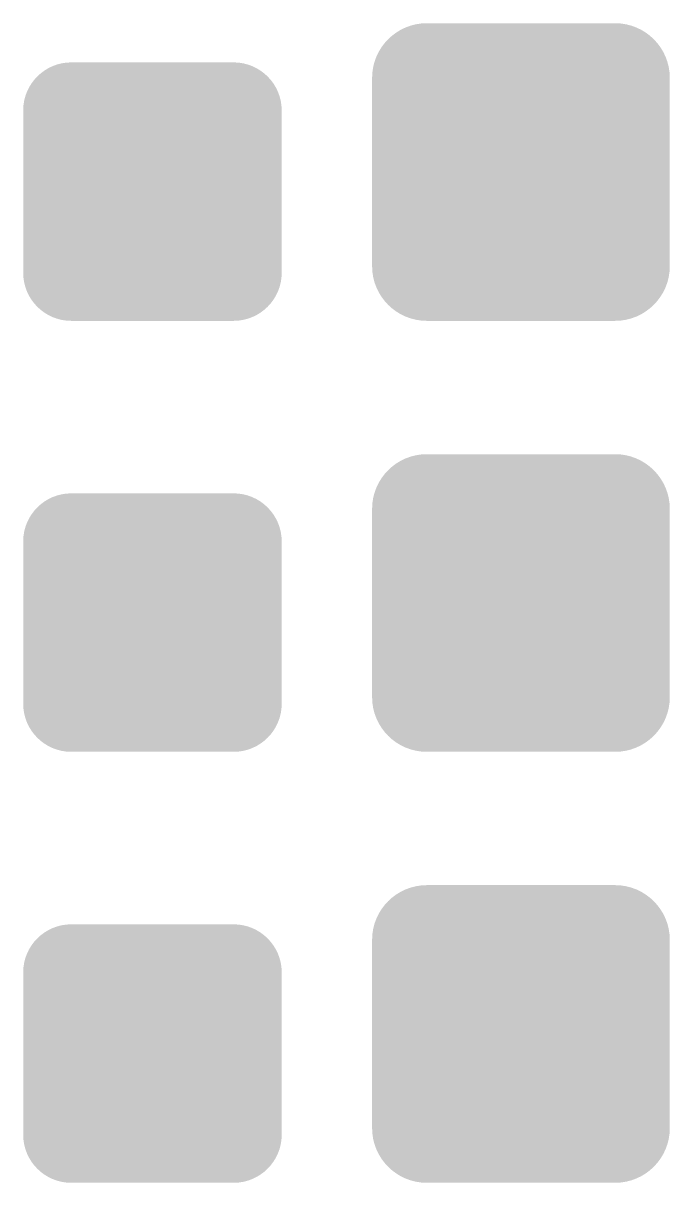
# Model space of a CAD drawing. Header units: millimetres. Extents: x 5277 to 6029, y 2052 to 2709.
# Drawn here: x 5871 to 5887.5, y 2557.63 to 2587.23 of the extents above; entities that cross this region are included whole.
import ezdxf

# ---------------------------------------------------------------- set-up
doc = ezdxf.new("R2010")
doc.units = ezdxf.units.MM
doc.layers.add('PublicTransportStops', color=7, linetype='CONTINUOUS', true_color=0x000000)

# ---------------------------------------------------------------- blocks, each defined once
blk = doc.blocks.new('602031104_сущ_мз')
at = {"layer": 'PublicTransportStops', "linetype": 'Continuous'}
h = blk.add_hatch(color=256, dxfattribs=at)
edge = h.paths.add_edge_path()
edge.add_spline(control_points=[(0, 0), (0, 0.675), (0.55, 1.225), (1.225, 1.225)], knot_values=[-1, -1, -1, -1, 0, 0, 0, 0], degree=3, periodic=0)
edge.add_line((1.225, 1.225), (5.372, 1.225))
edge.add_spline(control_points=[(5.372, 1.225), (6.047, 1.225), (6.598, 0.675), (6.598, 0)], knot_values=[-1, -1, -1, -1, 0, 0, 0, 0], degree=3, periodic=0)
edge.add_line((6.598, 0), (6.598, -4.147))
edge.add_spline(control_points=[(6.598, -4.147), (6.598, -4.822), (6.047, -5.372), (5.372, -5.372)], knot_values=[-1, -1, -1, -1, 0, 0, 0, 0], degree=3, periodic=0)
edge.add_line((5.372, -5.372), (1.225, -5.372))
edge.add_spline(control_points=[(1.225, -5.372), (0.55, -5.372), (0, -4.822), (0, -4.147)], knot_values=[-1, -1, -1, -1, 0, 0, 0, 0], degree=3, periodic=0)
edge.add_line((0, -4.147), (0, 0))
edge = h.paths.add_edge_path(flags=16)
edge.add_spline(control_points=[(0.313, -4.147), (0.313, -4.652), (0.72, -5.059), (1.225, -5.059)], knot_values=[-1, -1, -1, -1, 0, 0, 0, 0], degree=3, periodic=0)
edge.add_line((1.225, -5.059), (5.372, -5.059))
edge.add_spline(control_points=[(5.372, -5.059), (5.878, -5.059), (6.285, -4.652), (6.285, -4.147)], knot_values=[-1, -1, -1, -1, 0, 0, 0, 0], degree=3, periodic=0)
edge.add_line((6.285, -4.147), (6.285, 0))
edge.add_spline(control_points=[(6.285, 0), (6.285, 0.505), (5.878, 0.912), (5.372, 0.912)], knot_values=[-1, -1, -1, -1, 0, 0, 0, 0], degree=3, periodic=0)
edge.add_line((5.372, 0.912), (1.225, 0.912))
edge.add_spline(control_points=[(1.225, 0.912), (0.72, 0.912), (0.313, 0.505), (0.313, 0)], knot_values=[-1, -1, -1, -1, 0, 0, 0, 0], degree=3, periodic=0)
edge.add_line((0.313, 0), (0.313, -4.147))
at = {"layer": 'PublicTransportStops', "linetype": 'Continuous', "true_color": 0xffffff}
h = blk.add_hatch(color=7, dxfattribs=at)
edge = h.paths.add_edge_path()
edge.add_line((0.313, 0), (0.313, -4.147))
edge.add_spline(control_points=[(0.313, -4.147), (0.313, -4.652), (0.72, -5.059), (1.225, -5.059)], knot_values=[-1, -1, -1, -1, 0, 0, 0, 0], degree=3, periodic=0)
edge.add_line((1.225, -5.059), (5.372, -5.059))
edge.add_spline(control_points=[(5.372, -5.059), (5.878, -5.059), (6.285, -4.652), (6.285, -4.147)], knot_values=[-1, -1, -1, -1, 0, 0, 0, 0], degree=3, periodic=0)
edge.add_line((6.285, -4.147), (6.285, 0))
edge.add_spline(control_points=[(6.285, 0), (6.285, 0.505), (5.878, 0.912), (5.372, 0.912)], knot_values=[-1, -1, -1, -1, 0, 0, 0, 0], degree=3, periodic=0)
edge.add_line((5.372, 0.912), (1.225, 0.912))
edge.add_spline(control_points=[(1.225, 0.912), (0.72, 0.912), (0.313, 0.505), (0.313, 0)], knot_values=[-1, -1, -1, -1, 0, 0, 0, 0], degree=3, periodic=0)
at = {"layer": 'PublicTransportStops', "linetype": 'Continuous'}
h = blk.add_hatch(color=256, dxfattribs=at)
h.paths.add_polyline_path([(1.082, -1.153), (1.924, -0.648), (3.21, 0.126), (4.637, -0.594), (4.61, -2.183), (2.463, -3.469), (1.049, -2.749)])
h.paths.add_polyline_path([(1.89, -0.897), (2.523, -1.961), (3.277, -1.503), (2.644, -0.446)], flags=16)
h.paths.add_polyline_path([(2.88, -0.305), (3.513, -1.362), (4.449, -0.803), (3.25, -0.083)], flags=16)
h.paths.add_polyline_path([(1.284, -1.261), (1.358, -2.661), (2.288, -2.096), (1.655, -1.039)], flags=16)
h.paths.add_polyline_path([(2.193, -4.102), (5.485, -2.123), (5.613, -2.331), (2.321, -4.311)])
blk = doc.blocks.new('602031104_сущ_рз')
at = {"layer": 'PublicTransportStops', "linetype": 'Continuous'}
h = blk.add_hatch(color=256, dxfattribs=at)
edge = h.paths.add_edge_path()
edge.add_spline(control_points=[(-0.095, -0.169), (-0.095, 0.599), (0.531, 1.225), (1.3, 1.225)], knot_values=[-1, -1, -1, -1, 0, 0, 0, 0], degree=3, periodic=0)
edge.add_line((1.3, 1.225), (6.108, 1.225))
edge.add_spline(control_points=[(6.108, 1.225), (6.877, 1.225), (7.503, 0.599), (7.503, -0.169)], knot_values=[-1, -1, -1, -1, 0, 0, 0, 0], degree=3, periodic=0)
edge.add_line((7.503, -0.169), (7.503, -4.978))
edge.add_spline(control_points=[(7.503, -4.978), (7.503, -5.747), (6.877, -6.372), (6.108, -6.372)], knot_values=[-1, -1, -1, -1, 0, 0, 0, 0], degree=3, periodic=0)
edge.add_line((6.108, -6.372), (1.3, -6.372))
edge.add_spline(control_points=[(1.3, -6.372), (0.531, -6.372), (-0.095, -5.747), (-0.095, -4.978)], knot_values=[-1, -1, -1, -1, 0, 0, 0, 0], degree=3, periodic=0)
edge.add_line((-0.095, -4.978), (-0.095, -0.169))
edge = h.paths.add_edge_path(flags=16)
edge.add_spline(control_points=[(0.218, -4.978), (0.218, -5.577), (0.701, -6.059), (1.3, -6.059)], knot_values=[-1, -1, -1, -1, 0, 0, 0, 0], degree=3, periodic=0)
edge.add_line((1.3, -6.059), (6.108, -6.059))
edge.add_spline(control_points=[(6.108, -6.059), (6.707, -6.059), (7.19, -5.577), (7.19, -4.978)], knot_values=[-1, -1, -1, -1, 0, 0, 0, 0], degree=3, periodic=0)
edge.add_line((7.19, -4.978), (7.19, -0.169))
edge.add_spline(control_points=[(7.19, -0.169), (7.19, 0.43), (6.707, 0.912), (6.108, 0.912)], knot_values=[-1, -1, -1, -1, 0, 0, 0, 0], degree=3, periodic=0)
edge.add_line((6.108, 0.912), (1.3, 0.912))
edge.add_spline(control_points=[(1.3, 0.912), (0.701, 0.912), (0.218, 0.43), (0.218, -0.169)], knot_values=[-1, -1, -1, -1, 0, 0, 0, 0], degree=3, periodic=0)
edge.add_line((0.218, -0.169), (0.218, -4.978))
at = {"layer": 'PublicTransportStops', "linetype": 'Continuous', "true_color": 0xffffff}
h = blk.add_hatch(color=7, dxfattribs=at)
edge = h.paths.add_edge_path()
edge.add_spline(control_points=[(0.218, -4.978), (0.218, -5.577), (0.701, -6.059), (1.3, -6.059)], knot_values=[-1, -1, -1, -1, 0, 0, 0, 0], degree=3, periodic=0)
edge.add_line((1.3, -6.059), (6.108, -6.059))
edge.add_spline(control_points=[(6.108, -6.059), (6.707, -6.059), (7.19, -5.577), (7.19, -4.978)], knot_values=[-1, -1, -1, -1, 0, 0, 0, 0], degree=3, periodic=0)
edge.add_line((7.19, -4.978), (7.19, -0.169))
edge.add_spline(control_points=[(7.19, -0.169), (7.19, 0.43), (6.707, 0.912), (6.108, 0.912)], knot_values=[-1, -1, -1, -1, 0, 0, 0, 0], degree=3, periodic=0)
edge.add_line((6.108, 0.912), (1.3, 0.912))
edge.add_spline(control_points=[(1.3, 0.912), (0.701, 0.912), (0.218, 0.43), (0.218, -0.169)], knot_values=[-1, -1, -1, -1, 0, 0, 0, 0], degree=3, periodic=0)
edge.add_line((0.218, -0.169), (0.218, -4.978))
at = {"layer": 'PublicTransportStops', "linetype": 'Continuous'}
h = blk.add_hatch(color=256, dxfattribs=at)
edge = h.paths.add_edge_path()
edge.add_line((0.426, -0.513), (0.426, -4.634))
edge.add_spline(control_points=[(0.426, -4.634), (0.426, -5.305), (0.973, -5.852), (1.644, -5.852)], knot_values=[0, 0, 0, 0, 1, 1, 1, 1], degree=3, periodic=0)
edge.add_line((1.644, -5.852), (5.765, -5.852))
edge.add_spline(control_points=[(5.765, -5.852), (6.435, -5.852), (6.983, -5.305), (6.983, -4.634)], knot_values=[0, 0, 0, 0, 1, 1, 1, 1], degree=3, periodic=0)
edge.add_line((6.983, -4.634), (6.983, -0.513))
edge.add_spline(control_points=[(6.983, -0.513), (6.983, 0.158), (6.435, 0.705), (5.765, 0.705)], knot_values=[0, 0, 0, 0, 1, 1, 1, 1], degree=3, periodic=0)
edge.add_line((5.765, 0.705), (1.644, 0.705))
edge.add_spline(control_points=[(1.644, 0.705), (0.973, 0.705), (0.426, 0.158), (0.426, -0.513)], knot_values=[0, 0, 0, 0, 1, 1, 1, 1], degree=3, periodic=0)
edge = h.paths.add_edge_path(flags=16)
edge.add_spline(control_points=[(0.737, -4.634), (0.737, -5.136), (1.142, -5.541), (1.644, -5.541)], knot_values=[-1, -1, -1, -1, 0, 0, 0, 0], degree=3, periodic=0)
edge.add_line((1.644, -5.541), (5.765, -5.541))
edge.add_spline(control_points=[(5.765, -5.541), (6.267, -5.541), (6.671, -5.136), (6.671, -4.634)], knot_values=[-1, -1, -1, -1, 0, 0, 0, 0], degree=3, periodic=0)
edge.add_line((6.671, -4.634), (6.671, -0.513))
edge.add_spline(control_points=[(6.671, -0.513), (6.671, -0.011), (6.267, 0.394), (5.765, 0.394)], knot_values=[-1, -1, -1, -1, 0, 0, 0, 0], degree=3, periodic=0)
edge.add_line((5.765, 0.394), (1.644, 0.394))
edge.add_spline(control_points=[(1.644, 0.394), (1.142, 0.394), (0.737, -0.011), (0.737, -0.513)], knot_values=[-1, -1, -1, -1, 0, 0, 0, 0], degree=3, periodic=0)
edge.add_line((0.737, -0.513), (0.737, -4.634))
h = blk.add_hatch(color=256, dxfattribs=at)
h.paths.add_polyline_path([(1.469, -1.666), (2.311, -1.161), (3.596, -0.387), (5.024, -1.107), (4.997, -2.696), (2.849, -3.982), (1.435, -3.262)])
h.paths.add_polyline_path([(2.277, -1.41), (2.91, -2.474), (3.664, -2.016), (3.031, -0.959)], flags=16)
h.paths.add_polyline_path([(3.267, -0.818), (3.899, -1.875), (4.835, -1.316), (3.637, -0.596)], flags=16)
h.paths.add_polyline_path([(1.671, -1.774), (1.745, -3.174), (2.674, -2.609), (2.041, -1.552)], flags=16)
h.paths.add_polyline_path([(2.58, -4.615), (5.872, -2.636), (6, -2.844), (2.708, -4.823)])
blk = doc.blocks.new('602031104_план_мз')
at = {"layer": 'PublicTransportStops', "linetype": 'Continuous'}
h = blk.add_hatch(color=256, dxfattribs=at)
edge = h.paths.add_edge_path()
edge.add_spline(control_points=[(0, 0), (0, 0.675), (0.55, 1.225), (1.225, 1.225)], knot_values=[-1, -1, -1, -1, 0, 0, 0, 0], degree=3, periodic=0)
edge.add_line((1.225, 1.225), (5.372, 1.225))
edge.add_spline(control_points=[(5.372, 1.225), (6.047, 1.225), (6.598, 0.675), (6.598, 0)], knot_values=[-1, -1, -1, -1, 0, 0, 0, 0], degree=3, periodic=0)
edge.add_line((6.598, 0), (6.598, -4.147))
edge.add_spline(control_points=[(6.598, -4.147), (6.598, -4.822), (6.047, -5.372), (5.372, -5.372)], knot_values=[-1, -1, -1, -1, 0, 0, 0, 0], degree=3, periodic=0)
edge.add_line((5.372, -5.372), (1.225, -5.372))
edge.add_spline(control_points=[(1.225, -5.372), (0.55, -5.372), (0, -4.822), (0, -4.147)], knot_values=[-1, -1, -1, -1, 0, 0, 0, 0], degree=3, periodic=0)
edge.add_line((0, -4.147), (0, 0))
edge = h.paths.add_edge_path(flags=16)
edge.add_spline(control_points=[(0.313, -4.147), (0.313, -4.652), (0.72, -5.059), (1.225, -5.059)], knot_values=[-1, -1, -1, -1, 0, 0, 0, 0], degree=3, periodic=0)
edge.add_line((1.225, -5.059), (5.372, -5.059))
edge.add_spline(control_points=[(5.372, -5.059), (5.878, -5.059), (6.285, -4.652), (6.285, -4.147)], knot_values=[-1, -1, -1, -1, 0, 0, 0, 0], degree=3, periodic=0)
edge.add_line((6.285, -4.147), (6.285, 0))
edge.add_spline(control_points=[(6.285, 0), (6.285, 0.505), (5.878, 0.912), (5.372, 0.912)], knot_values=[-1, -1, -1, -1, 0, 0, 0, 0], degree=3, periodic=0)
edge.add_line((5.372, 0.912), (1.225, 0.912))
edge.add_spline(control_points=[(1.225, 0.912), (0.72, 0.912), (0.313, 0.505), (0.313, 0)], knot_values=[-1, -1, -1, -1, 0, 0, 0, 0], degree=3, periodic=0)
edge.add_line((0.313, 0), (0.313, -4.147))
at = {"layer": 'PublicTransportStops', "linetype": 'Continuous', "true_color": 0xff0000}
h = blk.add_hatch(color=1, dxfattribs=at)
edge = h.paths.add_edge_path()
edge.add_line((0.313, 0), (0.313, -4.147))
edge.add_spline(control_points=[(0.313, -4.147), (0.313, -4.652), (0.72, -5.059), (1.225, -5.059)], knot_values=[-1, -1, -1, -1, 0, 0, 0, 0], degree=3, periodic=0)
edge.add_line((1.225, -5.059), (5.372, -5.059))
edge.add_spline(control_points=[(5.372, -5.059), (5.878, -5.059), (6.285, -4.652), (6.285, -4.147)], knot_values=[-1, -1, -1, -1, 0, 0, 0, 0], degree=3, periodic=0)
edge.add_line((6.285, -4.147), (6.285, 0))
edge.add_spline(control_points=[(6.285, 0), (6.285, 0.505), (5.878, 0.912), (5.372, 0.912)], knot_values=[-1, -1, -1, -1, 0, 0, 0, 0], degree=3, periodic=0)
edge.add_line((5.372, 0.912), (1.225, 0.912))
edge.add_spline(control_points=[(1.225, 0.912), (0.72, 0.912), (0.313, 0.505), (0.313, 0)], knot_values=[-1, -1, -1, -1, 0, 0, 0, 0], degree=3, periodic=0)
at = {"layer": 'PublicTransportStops', "linetype": 'Continuous'}
h = blk.add_hatch(color=256, dxfattribs=at)
h.paths.add_polyline_path([(1.082, -1.153), (1.924, -0.648), (3.21, 0.126), (4.637, -0.594), (4.61, -2.183), (2.463, -3.469), (1.049, -2.749)])
h.paths.add_polyline_path([(1.89, -0.897), (2.523, -1.961), (3.277, -1.503), (2.644, -0.446)], flags=16)
h.paths.add_polyline_path([(2.88, -0.305), (3.513, -1.362), (4.449, -0.803), (3.25, -0.083)], flags=16)
h.paths.add_polyline_path([(1.284, -1.261), (1.358, -2.661), (2.288, -2.096), (1.655, -1.039)], flags=16)
h.paths.add_polyline_path([(2.193, -4.102), (5.485, -2.123), (5.613, -2.331), (2.321, -4.311)])
blk = doc.blocks.new('602031104_план_рз')
at = {"layer": 'PublicTransportStops', "linetype": 'Continuous'}
h = blk.add_hatch(color=256, dxfattribs=at)
edge = h.paths.add_edge_path()
edge.add_spline(control_points=[(-0.095, -0.169), (-0.095, 0.599), (0.531, 1.225), (1.3, 1.225)], knot_values=[-1, -1, -1, -1, 0, 0, 0, 0], degree=3, periodic=0)
edge.add_line((1.3, 1.225), (6.108, 1.225))
edge.add_spline(control_points=[(6.108, 1.225), (6.877, 1.225), (7.503, 0.599), (7.503, -0.169)], knot_values=[-1, -1, -1, -1, 0, 0, 0, 0], degree=3, periodic=0)
edge.add_line((7.503, -0.169), (7.503, -4.978))
edge.add_spline(control_points=[(7.503, -4.978), (7.503, -5.747), (6.877, -6.372), (6.108, -6.372)], knot_values=[-1, -1, -1, -1, 0, 0, 0, 0], degree=3, periodic=0)
edge.add_line((6.108, -6.372), (1.3, -6.372))
edge.add_spline(control_points=[(1.3, -6.372), (0.531, -6.372), (-0.095, -5.747), (-0.095, -4.978)], knot_values=[-1, -1, -1, -1, 0, 0, 0, 0], degree=3, periodic=0)
edge.add_line((-0.095, -4.978), (-0.095, -0.169))
edge = h.paths.add_edge_path(flags=16)
edge.add_spline(control_points=[(0.218, -4.978), (0.218, -5.577), (0.701, -6.059), (1.3, -6.059)], knot_values=[-1, -1, -1, -1, 0, 0, 0, 0], degree=3, periodic=0)
edge.add_line((1.3, -6.059), (6.108, -6.059))
edge.add_spline(control_points=[(6.108, -6.059), (6.707, -6.059), (7.19, -5.577), (7.19, -4.978)], knot_values=[-1, -1, -1, -1, 0, 0, 0, 0], degree=3, periodic=0)
edge.add_line((7.19, -4.978), (7.19, -0.169))
edge.add_spline(control_points=[(7.19, -0.169), (7.19, 0.43), (6.707, 0.912), (6.108, 0.912)], knot_values=[-1, -1, -1, -1, 0, 0, 0, 0], degree=3, periodic=0)
edge.add_line((6.108, 0.912), (1.3, 0.912))
edge.add_spline(control_points=[(1.3, 0.912), (0.701, 0.912), (0.218, 0.43), (0.218, -0.169)], knot_values=[-1, -1, -1, -1, 0, 0, 0, 0], degree=3, periodic=0)
edge.add_line((0.218, -0.169), (0.218, -4.978))
at = {"layer": 'PublicTransportStops', "linetype": 'Continuous', "true_color": 0xff0000}
h = blk.add_hatch(color=1, dxfattribs=at)
edge = h.paths.add_edge_path()
edge.add_spline(control_points=[(0.218, -4.978), (0.218, -5.577), (0.701, -6.059), (1.3, -6.059)], knot_values=[-1, -1, -1, -1, 0, 0, 0, 0], degree=3, periodic=0)
edge.add_line((1.3, -6.059), (6.108, -6.059))
edge.add_spline(control_points=[(6.108, -6.059), (6.707, -6.059), (7.19, -5.577), (7.19, -4.978)], knot_values=[-1, -1, -1, -1, 0, 0, 0, 0], degree=3, periodic=0)
edge.add_line((7.19, -4.978), (7.19, -0.169))
edge.add_spline(control_points=[(7.19, -0.169), (7.19, 0.43), (6.707, 0.912), (6.108, 0.912)], knot_values=[-1, -1, -1, -1, 0, 0, 0, 0], degree=3, periodic=0)
edge.add_line((6.108, 0.912), (1.3, 0.912))
edge.add_spline(control_points=[(1.3, 0.912), (0.701, 0.912), (0.218, 0.43), (0.218, -0.169)], knot_values=[-1, -1, -1, -1, 0, 0, 0, 0], degree=3, periodic=0)
edge.add_line((0.218, -0.169), (0.218, -4.978))
at = {"layer": 'PublicTransportStops', "linetype": 'Continuous'}
h = blk.add_hatch(color=256, dxfattribs=at)
edge = h.paths.add_edge_path()
edge.add_line((0.426, -0.513), (0.426, -4.634))
edge.add_spline(control_points=[(0.426, -4.634), (0.426, -5.305), (0.973, -5.852), (1.644, -5.852)], knot_values=[0, 0, 0, 0, 1, 1, 1, 1], degree=3, periodic=0)
edge.add_line((1.644, -5.852), (5.765, -5.852))
edge.add_spline(control_points=[(5.765, -5.852), (6.435, -5.852), (6.983, -5.305), (6.983, -4.634)], knot_values=[0, 0, 0, 0, 1, 1, 1, 1], degree=3, periodic=0)
edge.add_line((6.983, -4.634), (6.983, -0.513))
edge.add_spline(control_points=[(6.983, -0.513), (6.983, 0.158), (6.435, 0.705), (5.765, 0.705)], knot_values=[0, 0, 0, 0, 1, 1, 1, 1], degree=3, periodic=0)
edge.add_line((5.765, 0.705), (1.644, 0.705))
edge.add_spline(control_points=[(1.644, 0.705), (0.973, 0.705), (0.426, 0.158), (0.426, -0.513)], knot_values=[0, 0, 0, 0, 1, 1, 1, 1], degree=3, periodic=0)
edge = h.paths.add_edge_path(flags=16)
edge.add_spline(control_points=[(0.737, -4.634), (0.737, -5.136), (1.142, -5.541), (1.644, -5.541)], knot_values=[-1, -1, -1, -1, 0, 0, 0, 0], degree=3, periodic=0)
edge.add_line((1.644, -5.541), (5.765, -5.541))
edge.add_spline(control_points=[(5.765, -5.541), (6.267, -5.541), (6.671, -5.136), (6.671, -4.634)], knot_values=[-1, -1, -1, -1, 0, 0, 0, 0], degree=3, periodic=0)
edge.add_line((6.671, -4.634), (6.671, -0.513))
edge.add_spline(control_points=[(6.671, -0.513), (6.671, -0.011), (6.267, 0.394), (5.765, 0.394)], knot_values=[-1, -1, -1, -1, 0, 0, 0, 0], degree=3, periodic=0)
edge.add_line((5.765, 0.394), (1.644, 0.394))
edge.add_spline(control_points=[(1.644, 0.394), (1.142, 0.394), (0.737, -0.011), (0.737, -0.513)], knot_values=[-1, -1, -1, -1, 0, 0, 0, 0], degree=3, periodic=0)
edge.add_line((0.737, -0.513), (0.737, -4.634))
h = blk.add_hatch(color=256, dxfattribs=at)
h.paths.add_polyline_path([(1.469, -1.666), (2.311, -1.161), (3.596, -0.387), (5.024, -1.107), (4.997, -2.696), (2.849, -3.982), (1.435, -3.262)])
h.paths.add_polyline_path([(2.277, -1.41), (2.91, -2.474), (3.664, -2.016), (3.031, -0.959)], flags=16)
h.paths.add_polyline_path([(3.267, -0.818), (3.899, -1.875), (4.835, -1.316), (3.637, -0.596)], flags=16)
h.paths.add_polyline_path([(1.671, -1.774), (1.745, -3.174), (2.674, -2.609), (2.041, -1.552)], flags=16)
h.paths.add_polyline_path([(2.58, -4.615), (5.872, -2.636), (6, -2.844), (2.708, -4.823)])
blk = doc.blocks.new('602031104_рек_мз')
at = {"layer": 'PublicTransportStops', "linetype": 'Continuous'}
h = blk.add_hatch(color=256, dxfattribs=at)
edge = h.paths.add_edge_path()
edge.add_spline(control_points=[(0, 0), (0, 0.675), (0.55, 1.225), (1.225, 1.225)], knot_values=[-1, -1, -1, -1, 0, 0, 0, 0], degree=3, periodic=0)
edge.add_line((1.225, 1.225), (5.372, 1.225))
edge.add_spline(control_points=[(5.372, 1.225), (6.047, 1.225), (6.598, 0.675), (6.598, 0)], knot_values=[-1, -1, -1, -1, 0, 0, 0, 0], degree=3, periodic=0)
edge.add_line((6.598, 0), (6.598, -4.147))
edge.add_spline(control_points=[(6.598, -4.147), (6.598, -4.822), (6.047, -5.372), (5.372, -5.372)], knot_values=[-1, -1, -1, -1, 0, 0, 0, 0], degree=3, periodic=0)
edge.add_line((5.372, -5.372), (1.225, -5.372))
edge.add_spline(control_points=[(1.225, -5.372), (0.55, -5.372), (0, -4.822), (0, -4.147)], knot_values=[-1, -1, -1, -1, 0, 0, 0, 0], degree=3, periodic=0)
edge.add_line((0, -4.147), (0, 0))
edge = h.paths.add_edge_path(flags=16)
edge.add_spline(control_points=[(0.313, -4.147), (0.313, -4.652), (0.72, -5.059), (1.225, -5.059)], knot_values=[-1, -1, -1, -1, 0, 0, 0, 0], degree=3, periodic=0)
edge.add_line((1.225, -5.059), (5.372, -5.059))
edge.add_spline(control_points=[(5.372, -5.059), (5.878, -5.059), (6.285, -4.652), (6.285, -4.147)], knot_values=[-1, -1, -1, -1, 0, 0, 0, 0], degree=3, periodic=0)
edge.add_line((6.285, -4.147), (6.285, 0))
edge.add_spline(control_points=[(6.285, 0), (6.285, 0.505), (5.878, 0.912), (5.372, 0.912)], knot_values=[-1, -1, -1, -1, 0, 0, 0, 0], degree=3, periodic=0)
edge.add_line((5.372, 0.912), (1.225, 0.912))
edge.add_spline(control_points=[(1.225, 0.912), (0.72, 0.912), (0.313, 0.505), (0.313, 0)], knot_values=[-1, -1, -1, -1, 0, 0, 0, 0], degree=3, periodic=0)
edge.add_line((0.313, 0), (0.313, -4.147))
at = {"layer": 'PublicTransportStops', "linetype": 'Continuous', "true_color": 0xffff00}
h = blk.add_hatch(color=2, dxfattribs=at)
edge = h.paths.add_edge_path()
edge.add_line((0.313, 0), (0.313, -4.147))
edge.add_spline(control_points=[(0.313, -4.147), (0.313, -4.652), (0.72, -5.059), (1.225, -5.059)], knot_values=[-1, -1, -1, -1, 0, 0, 0, 0], degree=3, periodic=0)
edge.add_line((1.225, -5.059), (5.372, -5.059))
edge.add_spline(control_points=[(5.372, -5.059), (5.878, -5.059), (6.285, -4.652), (6.285, -4.147)], knot_values=[-1, -1, -1, -1, 0, 0, 0, 0], degree=3, periodic=0)
edge.add_line((6.285, -4.147), (6.285, 0))
edge.add_spline(control_points=[(6.285, 0), (6.285, 0.505), (5.878, 0.912), (5.372, 0.912)], knot_values=[-1, -1, -1, -1, 0, 0, 0, 0], degree=3, periodic=0)
edge.add_line((5.372, 0.912), (1.225, 0.912))
edge.add_spline(control_points=[(1.225, 0.912), (0.72, 0.912), (0.313, 0.505), (0.313, 0)], knot_values=[-1, -1, -1, -1, 0, 0, 0, 0], degree=3, periodic=0)
at = {"layer": 'PublicTransportStops', "linetype": 'Continuous'}
h = blk.add_hatch(color=256, dxfattribs=at)
h.paths.add_polyline_path([(1.082, -1.153), (1.924, -0.648), (3.21, 0.126), (4.637, -0.594), (4.61, -2.183), (2.463, -3.469), (1.049, -2.749)])
h.paths.add_polyline_path([(1.89, -0.897), (2.523, -1.961), (3.277, -1.503), (2.644, -0.446)], flags=16)
h.paths.add_polyline_path([(2.88, -0.305), (3.513, -1.362), (4.449, -0.803), (3.25, -0.083)], flags=16)
h.paths.add_polyline_path([(1.284, -1.261), (1.358, -2.661), (2.288, -2.096), (1.655, -1.039)], flags=16)
h.paths.add_polyline_path([(2.193, -4.102), (5.485, -2.123), (5.613, -2.331), (2.321, -4.311)])
blk = doc.blocks.new('602031104_рек_рз')
at = {"layer": 'PublicTransportStops', "linetype": 'Continuous'}
h = blk.add_hatch(color=256, dxfattribs=at)
edge = h.paths.add_edge_path()
edge.add_spline(control_points=[(-0.095, -0.169), (-0.095, 0.599), (0.531, 1.225), (1.3, 1.225)], knot_values=[-1, -1, -1, -1, 0, 0, 0, 0], degree=3, periodic=0)
edge.add_line((1.3, 1.225), (6.108, 1.225))
edge.add_spline(control_points=[(6.108, 1.225), (6.877, 1.225), (7.503, 0.599), (7.503, -0.169)], knot_values=[-1, -1, -1, -1, 0, 0, 0, 0], degree=3, periodic=0)
edge.add_line((7.503, -0.169), (7.503, -4.978))
edge.add_spline(control_points=[(7.503, -4.978), (7.503, -5.747), (6.877, -6.372), (6.108, -6.372)], knot_values=[-1, -1, -1, -1, 0, 0, 0, 0], degree=3, periodic=0)
edge.add_line((6.108, -6.372), (1.3, -6.372))
edge.add_spline(control_points=[(1.3, -6.372), (0.531, -6.372), (-0.095, -5.747), (-0.095, -4.978)], knot_values=[-1, -1, -1, -1, 0, 0, 0, 0], degree=3, periodic=0)
edge.add_line((-0.095, -4.978), (-0.095, -0.169))
edge = h.paths.add_edge_path(flags=16)
edge.add_spline(control_points=[(0.218, -4.978), (0.218, -5.577), (0.701, -6.059), (1.3, -6.059)], knot_values=[-1, -1, -1, -1, 0, 0, 0, 0], degree=3, periodic=0)
edge.add_line((1.3, -6.059), (6.108, -6.059))
edge.add_spline(control_points=[(6.108, -6.059), (6.707, -6.059), (7.19, -5.577), (7.19, -4.978)], knot_values=[-1, -1, -1, -1, 0, 0, 0, 0], degree=3, periodic=0)
edge.add_line((7.19, -4.978), (7.19, -0.169))
edge.add_spline(control_points=[(7.19, -0.169), (7.19, 0.43), (6.707, 0.912), (6.108, 0.912)], knot_values=[-1, -1, -1, -1, 0, 0, 0, 0], degree=3, periodic=0)
edge.add_line((6.108, 0.912), (1.3, 0.912))
edge.add_spline(control_points=[(1.3, 0.912), (0.701, 0.912), (0.218, 0.43), (0.218, -0.169)], knot_values=[-1, -1, -1, -1, 0, 0, 0, 0], degree=3, periodic=0)
edge.add_line((0.218, -0.169), (0.218, -4.978))
at = {"layer": 'PublicTransportStops', "linetype": 'Continuous', "true_color": 0xffff00}
h = blk.add_hatch(color=2, dxfattribs=at)
edge = h.paths.add_edge_path()
edge.add_spline(control_points=[(0.218, -4.978), (0.218, -5.577), (0.701, -6.059), (1.3, -6.059)], knot_values=[-1, -1, -1, -1, 0, 0, 0, 0], degree=3, periodic=0)
edge.add_line((1.3, -6.059), (6.108, -6.059))
edge.add_spline(control_points=[(6.108, -6.059), (6.707, -6.059), (7.19, -5.577), (7.19, -4.978)], knot_values=[-1, -1, -1, -1, 0, 0, 0, 0], degree=3, periodic=0)
edge.add_line((7.19, -4.978), (7.19, -0.169))
edge.add_spline(control_points=[(7.19, -0.169), (7.19, 0.43), (6.707, 0.912), (6.108, 0.912)], knot_values=[-1, -1, -1, -1, 0, 0, 0, 0], degree=3, periodic=0)
edge.add_line((6.108, 0.912), (1.3, 0.912))
edge.add_spline(control_points=[(1.3, 0.912), (0.701, 0.912), (0.218, 0.43), (0.218, -0.169)], knot_values=[-1, -1, -1, -1, 0, 0, 0, 0], degree=3, periodic=0)
edge.add_line((0.218, -0.169), (0.218, -4.978))
at = {"layer": 'PublicTransportStops', "linetype": 'Continuous'}
h = blk.add_hatch(color=256, dxfattribs=at)
edge = h.paths.add_edge_path()
edge.add_line((0.426, -0.513), (0.426, -4.634))
edge.add_spline(control_points=[(0.426, -4.634), (0.426, -5.305), (0.973, -5.852), (1.644, -5.852)], knot_values=[0, 0, 0, 0, 1, 1, 1, 1], degree=3, periodic=0)
edge.add_line((1.644, -5.852), (5.765, -5.852))
edge.add_spline(control_points=[(5.765, -5.852), (6.435, -5.852), (6.983, -5.305), (6.983, -4.634)], knot_values=[0, 0, 0, 0, 1, 1, 1, 1], degree=3, periodic=0)
edge.add_line((6.983, -4.634), (6.983, -0.513))
edge.add_spline(control_points=[(6.983, -0.513), (6.983, 0.158), (6.435, 0.705), (5.765, 0.705)], knot_values=[0, 0, 0, 0, 1, 1, 1, 1], degree=3, periodic=0)
edge.add_line((5.765, 0.705), (1.644, 0.705))
edge.add_spline(control_points=[(1.644, 0.705), (0.973, 0.705), (0.426, 0.158), (0.426, -0.513)], knot_values=[0, 0, 0, 0, 1, 1, 1, 1], degree=3, periodic=0)
edge = h.paths.add_edge_path(flags=16)
edge.add_spline(control_points=[(0.737, -4.634), (0.737, -5.136), (1.142, -5.541), (1.644, -5.541)], knot_values=[-1, -1, -1, -1, 0, 0, 0, 0], degree=3, periodic=0)
edge.add_line((1.644, -5.541), (5.765, -5.541))
edge.add_spline(control_points=[(5.765, -5.541), (6.267, -5.541), (6.671, -5.136), (6.671, -4.634)], knot_values=[-1, -1, -1, -1, 0, 0, 0, 0], degree=3, periodic=0)
edge.add_line((6.671, -4.634), (6.671, -0.513))
edge.add_spline(control_points=[(6.671, -0.513), (6.671, -0.011), (6.267, 0.394), (5.765, 0.394)], knot_values=[-1, -1, -1, -1, 0, 0, 0, 0], degree=3, periodic=0)
edge.add_line((5.765, 0.394), (1.644, 0.394))
edge.add_spline(control_points=[(1.644, 0.394), (1.142, 0.394), (0.737, -0.011), (0.737, -0.513)], knot_values=[-1, -1, -1, -1, 0, 0, 0, 0], degree=3, periodic=0)
edge.add_line((0.737, -0.513), (0.737, -4.634))
h = blk.add_hatch(color=256, dxfattribs=at)
h.paths.add_polyline_path([(1.469, -1.666), (2.311, -1.161), (3.596, -0.387), (5.024, -1.107), (4.997, -2.696), (2.849, -3.982), (1.435, -3.262)])
h.paths.add_polyline_path([(2.277, -1.41), (2.91, -2.474), (3.664, -2.016), (3.031, -0.959)], flags=16)
h.paths.add_polyline_path([(3.267, -0.818), (3.899, -1.875), (4.835, -1.316), (3.637, -0.596)], flags=16)
h.paths.add_polyline_path([(1.671, -1.774), (1.745, -3.174), (2.674, -2.609), (2.041, -1.552)], flags=16)
h.paths.add_polyline_path([(2.58, -4.615), (5.872, -2.636), (6, -2.844), (2.708, -4.823)])

msp = doc.modelspace()

# ---------------------------------------------------------------- block references
at = {"layer": 'PublicTransportStops', "linetype": 'Continuous'}
for name, p in [('602031104_сущ_рз', (5880, 2586)), ('602031104_сущ_мз', (5871, 2585)), ('602031104_план_рз', (5880, 2575)), ('602031104_план_мз', (5871, 2574)), ('602031104_рек_рз', (5880, 2564)), ('602031104_рек_мз', (5871, 2563))]:
    msp.add_blockref(name, p, dxfattribs=at)

doc.saveas('drawing.dxf')
